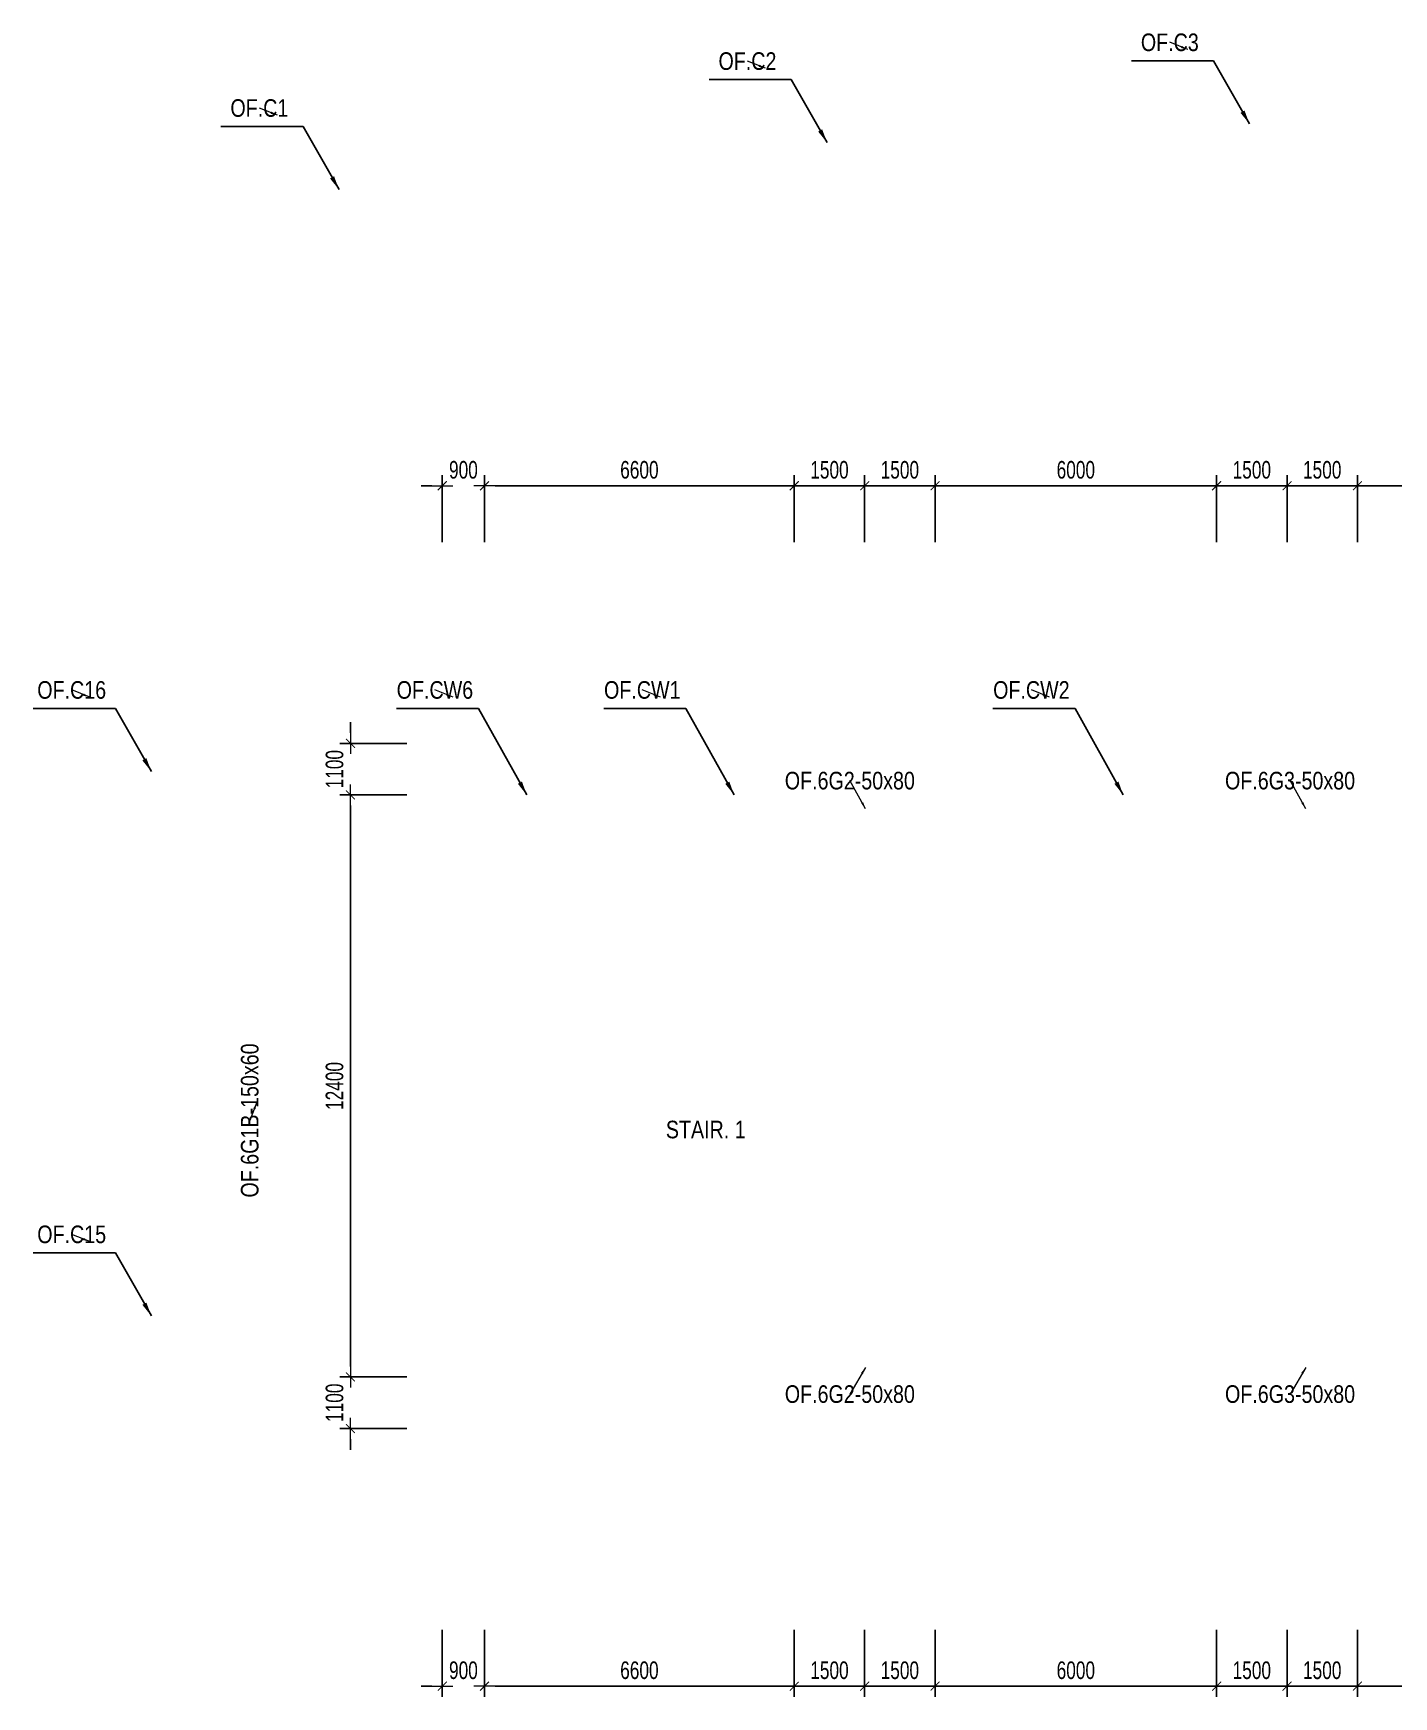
# Model space of a CAD drawing. Header units: millimetres. Extents: x -179076 to 118391, y -18667 to 89921.
# Drawn here: x 27984 to 56974, y 44986 to 80431 of the extents above; entities that cross this region are included whole.
import ezdxf
from ezdxf.enums import TextEntityAlignment as Align

# ---------------------------------------------------------------- set-up
doc = ezdxf.new("R2010")
doc.units = ezdxf.units.MM
doc.layers.get('0').update_dxf_attribs({"lineweight": 20})
doc.layers.get('Defpoints').update_dxf_attribs({"color": 151, "lineweight": 9})
for name, color, linetype, lineweight in [('$0$NDC_S_HATCH MATERIAL', 8, 'Continuous', 13), ('NDC_S_ANNO', 7, 'Continuous', 20), ('NDC_S_DIM', 1, 'Continuous', 15), ('NDC_S_VN TEXT', 7, 'Continuous', 20)]:
    doc.layers.add(name, color=color, linetype=linetype, lineweight=lineweight)
doc.styles.add('ARIAL', font='arial.ttf', dxfattribs={"width": 0.8})
doc.styles.add('NDC_DIM', font='', dxfattribs={"width": 0.75})
doc.styles.get('NDC_DIM').set_extended_font_data('Dotum')
doc.dimstyles.new('NDC_dim_150', dxfattribs={"dimscale": 150, "dimtxt": 2.5, "dimasz": 1.5, "dimexe": 1.5, "dimexo": 2.5, "dimgap": 1, "dimtad": 1, "dimdec": 0, "dimzin": 0, "dimdsep": 46, "dimtxsty": 'NDC_DIM', "dimblk": 'DIMMARK', "dimcen": 0.09, "dimdle": 1.2, "dimclrd": 1, "dimclre": 1, "dimclrt": 3, "dimadec": 0, "dimazin": 0, "dimtfac": 1, "dimtdec": 0, "dimtix": 1, "dimtofl": 0, "dimtmove": 0, "dimatfit": 3, "dimfxl": 8, "dimfxlon": 1, "dimtolj": 1, "dimtzin": 0, "dimarcsym": 0})
doc.dimstyles.new('NDC_dim_iso', dxfattribs={"dimtxt": 2.5, "dimasz": 1, "dimexe": 1.5, "dimexo": 2.5, "dimgap": 1, "dimtad": 1, "dimdec": 0, "dimzin": 0, "dimdsep": 46, "dimtxsty": 'NDC_DIM', "dimblk": 'DIMMARK', "dimcen": 0.09, "dimdle": 1.2, "dimclrd": 1, "dimclre": 1, "dimclrt": 3, "dimadec": 0, "dimazin": 0, "dimtfac": 1, "dimtdec": 0, "dimtix": 1, "dimtofl": 0, "dimtmove": 0, "dimatfit": 3, "dimfxl": 8, "dimfxlon": 1, "dimtolj": 1, "dimtzin": 0, "dimarcsym": 0})

# ---------------------------------------------------------------- blocks, each defined once
blk = doc.blocks.new('DIMMARK')
at = {"layer": 'NDC_S_DIM', "color": 1}
blk.add_line((-1.5, 0), (1, 0), dxfattribs=at)
at = {"layer": 'NDC_S_DIM', "color": 2, "const_width": 0.1}
blk.add_lwpolyline([(-0.42, -0.42), (0.42, 0.42)], dxfattribs=at)
blk = doc.blocks.new('*D226')
at = {"layer": 'Defpoints', "color": 0, "transparency": 16777216}
for p in [(37600, 70789), (36700, 64200), (37600, 64200)]:
    blk.add_point(p, dxfattribs=at)
at = {"layer": 'NDC_S_DIM', "color": 1, "lineweight": -2, "transparency": 16777216}
for p, q in [((36700, 69589), (36700, 71014)), ((37600, 69589), (37600, 71014)), ((36475, 70789), (36250, 70789)), ((37825, 70789), (38050, 70789))]:
    blk.add_line(p, q, dxfattribs=at)
at = {"layer": 'NDC_S_DIM', "color": 1, "lineweight": -2, "transparency": 16777216, "xscale": 225, "yscale": 225, "zscale": 225}
blk.add_blockref('DIMMARK', (36700, 70789), dxfattribs=at)
at = {"layer": 'NDC_S_DIM', "color": 1, "lineweight": -2, "transparency": 16777216, "xscale": 225, "yscale": 225, "zscale": 225, "rotation": 180}
blk.add_blockref('DIMMARK', (37600, 70789), dxfattribs=at)
at = {"layer": 'NDC_S_DIM', "color": 3, "transparency": 16777216, "insert": (37150, 71127), "char_height": 375, "attachment_point": 5, "style": 'NDC_DIM'}
blk.add_mtext('\\A1;900', dxfattribs=at)
blk = doc.blocks.new('*D227')
at = {"layer": 'Defpoints', "color": 0, "transparency": 16777216}
for p in [(44200, 70789), (37600, 64200), (44200, 64200)]:
    blk.add_point(p, dxfattribs=at)
at = {"layer": 'NDC_S_DIM', "color": 1, "lineweight": -2, "transparency": 16777216}
for p, q in [((37600, 69589), (37600, 71014)), ((44200, 69589), (44200, 71014)), ((37825, 70789), (43975, 70789))]:
    blk.add_line(p, q, dxfattribs=at)
at = {"layer": 'NDC_S_DIM', "color": 1, "lineweight": -2, "transparency": 16777216, "xscale": 225, "yscale": 225, "zscale": 225, "rotation": 180}
blk.add_blockref('DIMMARK', (37600, 70789), dxfattribs=at)
at = {"layer": 'NDC_S_DIM', "color": 1, "lineweight": -2, "transparency": 16777216, "xscale": 225, "yscale": 225, "zscale": 225}
blk.add_blockref('DIMMARK', (44200, 70789), dxfattribs=at)
at = {"layer": 'NDC_S_DIM', "color": 3, "transparency": 16777216, "insert": (40900, 71127), "char_height": 375, "attachment_point": 5, "style": 'NDC_DIM'}
blk.add_mtext('\\A1;6600', dxfattribs=at)
blk = doc.blocks.new('*D228')
at = {"layer": 'Defpoints', "color": 0, "transparency": 16777216}
for p in [(45700, 70789), (44200, 64200), (45700, 64200)]:
    blk.add_point(p, dxfattribs=at)
at = {"layer": 'NDC_S_DIM', "color": 1, "lineweight": -2, "transparency": 16777216}
for p, q in [((44200, 69589), (44200, 71014)), ((45700, 69589), (45700, 71014)), ((44425, 70789), (45475, 70789))]:
    blk.add_line(p, q, dxfattribs=at)
at = {"layer": 'NDC_S_DIM', "color": 1, "lineweight": -2, "transparency": 16777216, "xscale": 225, "yscale": 225, "zscale": 225, "rotation": 180}
blk.add_blockref('DIMMARK', (44200, 70789), dxfattribs=at)
at = {"layer": 'NDC_S_DIM', "color": 1, "lineweight": -2, "transparency": 16777216, "xscale": 225, "yscale": 225, "zscale": 225}
blk.add_blockref('DIMMARK', (45700, 70789), dxfattribs=at)
at = {"layer": 'NDC_S_DIM', "color": 3, "transparency": 16777216, "insert": (44950, 71127), "char_height": 375, "attachment_point": 5, "style": 'NDC_DIM'}
blk.add_mtext('\\A1;1500', dxfattribs=at)
blk = doc.blocks.new('*D229')
at = {"layer": 'Defpoints', "color": 0, "transparency": 16777216}
for p in [(47200, 70789), (45700, 64200), (47200, 64200)]:
    blk.add_point(p, dxfattribs=at)
at = {"layer": 'NDC_S_DIM', "color": 1, "lineweight": -2, "transparency": 16777216}
for p, q in [((45700, 69589), (45700, 71014)), ((47200, 69589), (47200, 71014)), ((45925, 70789), (46975, 70789))]:
    blk.add_line(p, q, dxfattribs=at)
at = {"layer": 'NDC_S_DIM', "color": 1, "lineweight": -2, "transparency": 16777216, "xscale": 225, "yscale": 225, "zscale": 225, "rotation": 180}
blk.add_blockref('DIMMARK', (45700, 70789), dxfattribs=at)
at = {"layer": 'NDC_S_DIM', "color": 1, "lineweight": -2, "transparency": 16777216, "xscale": 225, "yscale": 225, "zscale": 225}
blk.add_blockref('DIMMARK', (47200, 70789), dxfattribs=at)
at = {"layer": 'NDC_S_DIM', "color": 3, "transparency": 16777216, "insert": (46450, 71127), "char_height": 375, "attachment_point": 5, "style": 'NDC_DIM'}
blk.add_mtext('\\A1;1500', dxfattribs=at)
blk = doc.blocks.new('*D230')
at = {"layer": 'Defpoints', "color": 0, "transparency": 16777216}
for p in [(53200, 70789), (47200, 64200), (53200, 64200)]:
    blk.add_point(p, dxfattribs=at)
at = {"layer": 'NDC_S_DIM', "color": 1, "lineweight": -2, "transparency": 16777216}
for p, q in [((47200, 69589), (47200, 71014)), ((53200, 69589), (53200, 71014)), ((47425, 70789), (52975, 70789))]:
    blk.add_line(p, q, dxfattribs=at)
at = {"layer": 'NDC_S_DIM', "color": 1, "lineweight": -2, "transparency": 16777216, "xscale": 225, "yscale": 225, "zscale": 225, "rotation": 180}
blk.add_blockref('DIMMARK', (47200, 70789), dxfattribs=at)
at = {"layer": 'NDC_S_DIM', "color": 1, "lineweight": -2, "transparency": 16777216, "xscale": 225, "yscale": 225, "zscale": 225}
blk.add_blockref('DIMMARK', (53200, 70789), dxfattribs=at)
at = {"layer": 'NDC_S_DIM', "color": 3, "transparency": 16777216, "insert": (50200, 71127), "char_height": 375, "attachment_point": 5, "style": 'NDC_DIM'}
blk.add_mtext('\\A1;6000', dxfattribs=at)
blk = doc.blocks.new('*D231')
at = {"layer": 'Defpoints', "color": 0, "transparency": 16777216}
for p in [(54700, 70789), (53200, 64200), (54700, 64200)]:
    blk.add_point(p, dxfattribs=at)
at = {"layer": 'NDC_S_DIM', "color": 1, "lineweight": -2, "transparency": 16777216}
for p, q in [((53200, 69589), (53200, 71014)), ((54700, 69589), (54700, 71014)), ((53425, 70789), (54475, 70789))]:
    blk.add_line(p, q, dxfattribs=at)
at = {"layer": 'NDC_S_DIM', "color": 1, "lineweight": -2, "transparency": 16777216, "xscale": 225, "yscale": 225, "zscale": 225, "rotation": 180}
blk.add_blockref('DIMMARK', (53200, 70789), dxfattribs=at)
at = {"layer": 'NDC_S_DIM', "color": 1, "lineweight": -2, "transparency": 16777216, "xscale": 225, "yscale": 225, "zscale": 225}
blk.add_blockref('DIMMARK', (54700, 70789), dxfattribs=at)
at = {"layer": 'NDC_S_DIM', "color": 3, "transparency": 16777216, "insert": (53950, 71127), "char_height": 375, "attachment_point": 5, "style": 'NDC_DIM'}
blk.add_mtext('\\A1;1500', dxfattribs=at)
blk = doc.blocks.new('*D232')
at = {"layer": 'Defpoints', "color": 0, "transparency": 16777216}
for p in [(62200, 70789), (56200, 64200), (62200, 64200)]:
    blk.add_point(p, dxfattribs=at)
at = {"layer": 'NDC_S_DIM', "color": 1, "lineweight": -2, "transparency": 16777216}
for p, q in [((56200, 69589), (56200, 71014)), ((62200, 69589), (62200, 71014)), ((56425, 70789), (61975, 70789))]:
    blk.add_line(p, q, dxfattribs=at)
at = {"layer": 'NDC_S_DIM', "color": 1, "lineweight": -2, "transparency": 16777216, "xscale": 225, "yscale": 225, "zscale": 225, "rotation": 180}
blk.add_blockref('DIMMARK', (56200, 70789), dxfattribs=at)
at = {"layer": 'NDC_S_DIM', "color": 1, "lineweight": -2, "transparency": 16777216, "xscale": 225, "yscale": 225, "zscale": 225}
blk.add_blockref('DIMMARK', (62200, 70789), dxfattribs=at)
at = {"layer": 'NDC_S_DIM', "color": 3, "transparency": 16777216, "insert": (59200, 71127), "char_height": 375, "attachment_point": 5, "style": 'NDC_DIM'}
blk.add_mtext('\\A1;6000', dxfattribs=at)
blk = doc.blocks.new('*D244')
at = {"layer": 'Defpoints', "color": 0, "transparency": 16777216}
for p in [(56200, 70789), (54700, 64200), (56200, 64200)]:
    blk.add_point(p, dxfattribs=at)
at = {"layer": 'NDC_S_DIM', "color": 1, "lineweight": -2, "transparency": 16777216}
for p, q in [((54700, 69589), (54700, 71014)), ((56200, 69589), (56200, 71014)), ((54925, 70789), (55975, 70789))]:
    blk.add_line(p, q, dxfattribs=at)
at = {"layer": 'NDC_S_DIM', "color": 1, "lineweight": -2, "transparency": 16777216, "xscale": 225, "yscale": 225, "zscale": 225, "rotation": 180}
blk.add_blockref('DIMMARK', (54700, 70789), dxfattribs=at)
at = {"layer": 'NDC_S_DIM', "color": 1, "lineweight": -2, "transparency": 16777216, "xscale": 225, "yscale": 225, "zscale": 225}
blk.add_blockref('DIMMARK', (56200, 70789), dxfattribs=at)
at = {"layer": 'NDC_S_DIM', "color": 3, "transparency": 16777216, "insert": (55450, 71127), "char_height": 375, "attachment_point": 5, "style": 'NDC_DIM'}
blk.add_mtext('\\A1;1500', dxfattribs=at)
blk = doc.blocks.new('*D247')
at = {"layer": 'Defpoints', "color": 0, "transparency": 16777216}
for p in [(36700, 51800), (37600, 51800), (37600, 45211)]:
    blk.add_point(p, dxfattribs=at)
at = {"layer": 'NDC_S_DIM', "color": 1, "lineweight": -2, "transparency": 16777216}
for p, q in [((36700, 46411), (36700, 44986)), ((37600, 46411), (37600, 44986)), ((36475, 45211), (36250, 45211)), ((37825, 45211), (38050, 45211))]:
    blk.add_line(p, q, dxfattribs=at)
at = {"layer": 'NDC_S_DIM', "color": 1, "lineweight": -2, "transparency": 16777216, "xscale": 225, "yscale": 225, "zscale": 225}
blk.add_blockref('DIMMARK', (36700, 45211), dxfattribs=at)
at = {"layer": 'NDC_S_DIM', "color": 1, "lineweight": -2, "transparency": 16777216, "xscale": 225, "yscale": 225, "zscale": 225, "rotation": 180}
blk.add_blockref('DIMMARK', (37600, 45211), dxfattribs=at)
at = {"layer": 'NDC_S_DIM', "color": 3, "transparency": 16777216, "insert": (37150, 45548), "char_height": 375, "attachment_point": 5, "style": 'NDC_DIM'}
blk.add_mtext('\\A1;900', dxfattribs=at)
blk = doc.blocks.new('*D248')
at = {"layer": 'Defpoints', "color": 0, "transparency": 16777216}
for p in [(37600, 51800), (44200, 51800), (44200, 45211)]:
    blk.add_point(p, dxfattribs=at)
at = {"layer": 'NDC_S_DIM', "color": 1, "lineweight": -2, "transparency": 16777216}
for p, q in [((37600, 46411), (37600, 44986)), ((44200, 46411), (44200, 44986)), ((37825, 45211), (43975, 45211))]:
    blk.add_line(p, q, dxfattribs=at)
at = {"layer": 'NDC_S_DIM', "color": 1, "lineweight": -2, "transparency": 16777216, "xscale": 225, "yscale": 225, "zscale": 225, "rotation": 180}
blk.add_blockref('DIMMARK', (37600, 45211), dxfattribs=at)
at = {"layer": 'NDC_S_DIM', "color": 1, "lineweight": -2, "transparency": 16777216, "xscale": 225, "yscale": 225, "zscale": 225}
blk.add_blockref('DIMMARK', (44200, 45211), dxfattribs=at)
at = {"layer": 'NDC_S_DIM', "color": 3, "transparency": 16777216, "insert": (40900, 45548), "char_height": 375, "attachment_point": 5, "style": 'NDC_DIM'}
blk.add_mtext('\\A1;6600', dxfattribs=at)
blk = doc.blocks.new('*D249')
at = {"layer": 'Defpoints', "color": 0, "transparency": 16777216}
for p in [(44200, 51800), (45700, 51800), (45700, 45211)]:
    blk.add_point(p, dxfattribs=at)
at = {"layer": 'NDC_S_DIM', "color": 1, "lineweight": -2, "transparency": 16777216}
for p, q in [((44200, 46411), (44200, 44986)), ((45700, 46411), (45700, 44986)), ((44425, 45211), (45475, 45211))]:
    blk.add_line(p, q, dxfattribs=at)
at = {"layer": 'NDC_S_DIM', "color": 1, "lineweight": -2, "transparency": 16777216, "xscale": 225, "yscale": 225, "zscale": 225, "rotation": 180}
blk.add_blockref('DIMMARK', (44200, 45211), dxfattribs=at)
at = {"layer": 'NDC_S_DIM', "color": 1, "lineweight": -2, "transparency": 16777216, "xscale": 225, "yscale": 225, "zscale": 225}
blk.add_blockref('DIMMARK', (45700, 45211), dxfattribs=at)
at = {"layer": 'NDC_S_DIM', "color": 3, "transparency": 16777216, "insert": (44950, 45548), "char_height": 375, "attachment_point": 5, "style": 'NDC_DIM'}
blk.add_mtext('\\A1;1500', dxfattribs=at)
blk = doc.blocks.new('*D250')
at = {"layer": 'Defpoints', "color": 0, "transparency": 16777216}
for p in [(45700, 51800), (47200, 51800), (47200, 45211)]:
    blk.add_point(p, dxfattribs=at)
at = {"layer": 'NDC_S_DIM', "color": 1, "lineweight": -2, "transparency": 16777216}
for p, q in [((45700, 46411), (45700, 44986)), ((47200, 46411), (47200, 44986)), ((45925, 45211), (46975, 45211))]:
    blk.add_line(p, q, dxfattribs=at)
at = {"layer": 'NDC_S_DIM', "color": 1, "lineweight": -2, "transparency": 16777216, "xscale": 225, "yscale": 225, "zscale": 225, "rotation": 180}
blk.add_blockref('DIMMARK', (45700, 45211), dxfattribs=at)
at = {"layer": 'NDC_S_DIM', "color": 1, "lineweight": -2, "transparency": 16777216, "xscale": 225, "yscale": 225, "zscale": 225}
blk.add_blockref('DIMMARK', (47200, 45211), dxfattribs=at)
at = {"layer": 'NDC_S_DIM', "color": 3, "transparency": 16777216, "insert": (46450, 45548), "char_height": 375, "attachment_point": 5, "style": 'NDC_DIM'}
blk.add_mtext('\\A1;1500', dxfattribs=at)
blk = doc.blocks.new('*D251')
at = {"layer": 'Defpoints', "color": 0, "transparency": 16777216}
for p in [(47200, 51800), (53200, 51800), (53200, 45211)]:
    blk.add_point(p, dxfattribs=at)
at = {"layer": 'NDC_S_DIM', "color": 1, "lineweight": -2, "transparency": 16777216}
for p, q in [((47200, 46411), (47200, 44986)), ((53200, 46411), (53200, 44986)), ((47425, 45211), (52975, 45211))]:
    blk.add_line(p, q, dxfattribs=at)
at = {"layer": 'NDC_S_DIM', "color": 1, "lineweight": -2, "transparency": 16777216, "xscale": 225, "yscale": 225, "zscale": 225, "rotation": 180}
blk.add_blockref('DIMMARK', (47200, 45211), dxfattribs=at)
at = {"layer": 'NDC_S_DIM', "color": 1, "lineweight": -2, "transparency": 16777216, "xscale": 225, "yscale": 225, "zscale": 225}
blk.add_blockref('DIMMARK', (53200, 45211), dxfattribs=at)
at = {"layer": 'NDC_S_DIM', "color": 3, "transparency": 16777216, "insert": (50200, 45548), "char_height": 375, "attachment_point": 5, "style": 'NDC_DIM'}
blk.add_mtext('\\A1;6000', dxfattribs=at)
blk = doc.blocks.new('*D252')
at = {"layer": 'Defpoints', "color": 0, "transparency": 16777216}
for p in [(53200, 51800), (54700, 51800), (54700, 45211)]:
    blk.add_point(p, dxfattribs=at)
at = {"layer": 'NDC_S_DIM', "color": 1, "lineweight": -2, "transparency": 16777216}
for p, q in [((53200, 46411), (53200, 44986)), ((54700, 46411), (54700, 44986)), ((53425, 45211), (54475, 45211))]:
    blk.add_line(p, q, dxfattribs=at)
at = {"layer": 'NDC_S_DIM', "color": 1, "lineweight": -2, "transparency": 16777216, "xscale": 225, "yscale": 225, "zscale": 225, "rotation": 180}
blk.add_blockref('DIMMARK', (53200, 45211), dxfattribs=at)
at = {"layer": 'NDC_S_DIM', "color": 1, "lineweight": -2, "transparency": 16777216, "xscale": 225, "yscale": 225, "zscale": 225}
blk.add_blockref('DIMMARK', (54700, 45211), dxfattribs=at)
at = {"layer": 'NDC_S_DIM', "color": 3, "transparency": 16777216, "insert": (53950, 45548), "char_height": 375, "attachment_point": 5, "style": 'NDC_DIM'}
blk.add_mtext('\\A1;1500', dxfattribs=at)
blk = doc.blocks.new('*D253')
at = {"layer": 'Defpoints', "color": 0, "transparency": 16777216}
for p in [(56200, 51800), (62200, 51800), (62200, 45211)]:
    blk.add_point(p, dxfattribs=at)
at = {"layer": 'NDC_S_DIM', "color": 1, "lineweight": -2, "transparency": 16777216}
for p, q in [((56200, 46411), (56200, 44986)), ((62200, 46411), (62200, 44986)), ((56425, 45211), (61975, 45211))]:
    blk.add_line(p, q, dxfattribs=at)
at = {"layer": 'NDC_S_DIM', "color": 1, "lineweight": -2, "transparency": 16777216, "xscale": 225, "yscale": 225, "zscale": 225, "rotation": 180}
blk.add_blockref('DIMMARK', (56200, 45211), dxfattribs=at)
at = {"layer": 'NDC_S_DIM', "color": 1, "lineweight": -2, "transparency": 16777216, "xscale": 225, "yscale": 225, "zscale": 225}
blk.add_blockref('DIMMARK', (62200, 45211), dxfattribs=at)
at = {"layer": 'NDC_S_DIM', "color": 3, "transparency": 16777216, "insert": (59200, 45548), "char_height": 375, "attachment_point": 5, "style": 'NDC_DIM'}
blk.add_mtext('\\A1;6000', dxfattribs=at)
blk = doc.blocks.new('*D260')
at = {"layer": 'Defpoints', "color": 0, "transparency": 16777216}
for p in [(54700, 51800), (56200, 51800), (56200, 45211)]:
    blk.add_point(p, dxfattribs=at)
at = {"layer": 'NDC_S_DIM', "color": 1, "lineweight": -2, "transparency": 16777216}
for p, q in [((54700, 46411), (54700, 44986)), ((56200, 46411), (56200, 44986)), ((54925, 45211), (55975, 45211))]:
    blk.add_line(p, q, dxfattribs=at)
at = {"layer": 'NDC_S_DIM', "color": 1, "lineweight": -2, "transparency": 16777216, "xscale": 225, "yscale": 225, "zscale": 225, "rotation": 180}
blk.add_blockref('DIMMARK', (54700, 45211), dxfattribs=at)
at = {"layer": 'NDC_S_DIM', "color": 1, "lineweight": -2, "transparency": 16777216, "xscale": 225, "yscale": 225, "zscale": 225}
blk.add_blockref('DIMMARK', (56200, 45211), dxfattribs=at)
at = {"layer": 'NDC_S_DIM', "color": 3, "transparency": 16777216, "insert": (55450, 45548), "char_height": 375, "attachment_point": 5, "style": 'NDC_DIM'}
blk.add_mtext('\\A1;1500', dxfattribs=at)
blk = doc.blocks.new('*D261')
at = {"layer": 'Defpoints', "color": 0, "transparency": 16777216}
for p in [(38500, 65300), (34743, 64200), (38500, 64200)]:
    blk.add_point(p, dxfattribs=at)
at = {"layer": 'NDC_S_DIM', "color": 1, "lineweight": -2, "transparency": 16777216}
for p, q in [((34743, 65525), (34743, 65750)), ((35943, 65300), (34518, 65300)), ((35943, 64200), (34518, 64200)), ((34743, 63975), (34743, 63750))]:
    blk.add_line(p, q, dxfattribs=at)
at = {"layer": 'NDC_S_DIM', "color": 1, "lineweight": -2, "transparency": 16777216, "xscale": 225, "yscale": 225, "zscale": 225}
for p, rotation in [((34743, 65300), 270), ((34743, 64200), 90)]:
    blk.add_blockref('DIMMARK', p, dxfattribs=dict(at, rotation=rotation))
at = {"layer": 'NDC_S_DIM', "color": 3, "transparency": 16777216, "insert": (34405, 64750), "char_height": 375, "attachment_point": 5, "rotation": 90, "style": 'NDC_DIM'}
blk.add_mtext('\\A1;1100', dxfattribs=at)
blk = doc.blocks.new('*D262')
at = {"layer": 'Defpoints', "color": 0, "transparency": 16777216}
for p in [(38500, 64200), (34743, 51800), (38500, 51800)]:
    blk.add_point(p, dxfattribs=at)
at = {"layer": 'NDC_S_DIM', "color": 1, "lineweight": -2, "transparency": 16777216}
for p, q in [((35943, 64200), (34518, 64200)), ((34743, 63975), (34743, 52025)), ((35943, 51800), (34518, 51800))]:
    blk.add_line(p, q, dxfattribs=at)
at = {"layer": 'NDC_S_DIM', "color": 1, "lineweight": -2, "transparency": 16777216, "xscale": 225, "yscale": 225, "zscale": 225}
for p, rotation in [((34743, 64200), 90), ((34743, 51800), 270)]:
    blk.add_blockref('DIMMARK', p, dxfattribs=dict(at, rotation=rotation))
at = {"layer": 'NDC_S_DIM', "color": 3, "transparency": 16777216, "insert": (34405, 58000), "char_height": 375, "attachment_point": 5, "rotation": 90, "style": 'NDC_DIM'}
blk.add_mtext('\\A1;12400', dxfattribs=at)
blk = doc.blocks.new('*D263')
at = {"layer": 'Defpoints', "color": 0, "transparency": 16777216}
for p in [(38500, 51800), (34743, 50700), (38500, 50700)]:
    blk.add_point(p, dxfattribs=at)
at = {"layer": 'NDC_S_DIM', "color": 1, "lineweight": -2, "transparency": 16777216}
for p, q in [((34743, 52025), (34743, 52250)), ((35943, 51800), (34518, 51800)), ((35943, 50700), (34518, 50700)), ((34743, 50475), (34743, 50250))]:
    blk.add_line(p, q, dxfattribs=at)
at = {"layer": 'NDC_S_DIM', "color": 1, "lineweight": -2, "transparency": 16777216, "xscale": 225, "yscale": 225, "zscale": 225}
for p, rotation in [((34743, 51800), 270), ((34743, 50700), 90)]:
    blk.add_blockref('DIMMARK', p, dxfattribs=dict(at, rotation=rotation))
at = {"layer": 'NDC_S_DIM', "color": 3, "transparency": 16777216, "insert": (34405, 51250), "char_height": 375, "attachment_point": 5, "rotation": 90, "style": 'NDC_DIM'}
blk.add_mtext('\\A1;1100', dxfattribs=at)
blk = doc.blocks.new('*U224')
at = {"layer": 'NDC_S_ANNO', "ltscale": 0.8, "style": 'ARIAL', "width": 0.8, "flags": 1}
blk.add_attdef('CHU_THICH', text='', height=2.5, dxfattribs=at).set_placement((0, 0), align=Align.MIDDLE_CENTER)
at = {"layer": 'NDC_S_ANNO', "ltscale": 0.8, "style": 'ARIAL', "width": 0.8}
blk.add_attdef('TEN', text='', height=2.5, dxfattribs=at).set_placement((-2.58, 1.03), align=Align.MIDDLE_CENTER)
at = {"layer": 'Defpoints'}
blk.add_leader([(0, 0), (-2.58, 1.03)], dimstyle='NDC_dim_iso', override={"dimgap": 0.625, "dimtad": 0}, dxfattribs=at)
blk = doc.blocks.new('*U225')
at = {"layer": 'NDC_S_ANNO', "ltscale": 0.8, "style": 'ARIAL', "width": 0.8, "flags": 1}
blk.add_attdef('CHU_THICH', text='', height=2.5, dxfattribs=at).set_placement((0, 0), align=Align.MIDDLE_CENTER)
at = {"layer": 'NDC_S_ANNO', "ltscale": 0.8, "style": 'ARIAL', "width": 0.8}
blk.add_attdef('TEN', text='', height=2.5, dxfattribs=at).set_placement((-2.58, 1.03), align=Align.MIDDLE_CENTER)
at = {"layer": 'Defpoints'}
blk.add_leader([(0, 0), (-2.58, 1.03)], dimstyle='NDC_dim_iso', override={"dimgap": 0.625, "dimtad": 0}, dxfattribs=at)
blk = doc.blocks.new('*U214')
at = {"layer": 'NDC_S_ANNO', "ltscale": 0.8, "style": 'ARIAL', "width": 0.8, "flags": 1}
blk.add_attdef('CHU_THICH', text='', height=2.5, dxfattribs=at).set_placement((0, 0), align=Align.MIDDLE_CENTER)
at = {"layer": 'NDC_S_ANNO', "ltscale": 0.8, "style": 'ARIAL', "width": 0.8}
blk.add_attdef('TEN', text='', height=2.5, dxfattribs=at).set_placement((-2.58, 1.03), align=Align.MIDDLE_CENTER)
at = {"layer": 'Defpoints'}
blk.add_leader([(0, 0), (-2.58, 1.03)], dimstyle='NDC_dim_iso', override={"dimgap": 0.625, "dimtad": 0}, dxfattribs=at)
blk = doc.blocks.new('*U215')
at = {"layer": 'NDC_S_ANNO', "ltscale": 0.8, "style": 'ARIAL', "width": 0.8, "flags": 1}
blk.add_attdef('CHU_THICH', text='', height=2.5, dxfattribs=at).set_placement((0, 0), align=Align.MIDDLE_CENTER)
at = {"layer": 'NDC_S_ANNO', "ltscale": 0.8, "style": 'ARIAL', "width": 0.8}
blk.add_attdef('TEN', text='', height=2.5, dxfattribs=at).set_placement((-2.58, 1.03), align=Align.MIDDLE_CENTER)
at = {"layer": 'Defpoints'}
blk.add_leader([(0, 0), (-2.58, 1.03)], dimstyle='NDC_dim_iso', override={"dimgap": 0.625, "dimtad": 0}, dxfattribs=at)
blk = doc.blocks.new('*U213')
at = {"layer": 'NDC_S_ANNO', "ltscale": 0.8, "style": 'ARIAL', "width": 0.8, "flags": 1}
blk.add_attdef('CHU_THICH', text='', height=2.5, dxfattribs=at).set_placement((0, 0), align=Align.MIDDLE_CENTER)
at = {"layer": 'NDC_S_ANNO', "ltscale": 0.8, "style": 'ARIAL', "width": 0.8}
blk.add_attdef('TEN', text='', height=2.5, dxfattribs=at).set_placement((-2.58, 1.03), align=Align.MIDDLE_CENTER)
at = {"layer": 'Defpoints'}
blk.add_leader([(0, 0), (-2.58, 1.03)], dimstyle='NDC_dim_iso', override={"dimgap": 0.625, "dimtad": 0}, dxfattribs=at)
blk = doc.blocks.new('*U210')
at = {"layer": 'NDC_S_ANNO', "ltscale": 0.8, "style": 'ARIAL', "width": 0.8, "flags": 1}
blk.add_attdef('CHU_THICH', text='', height=2.5, dxfattribs=at).set_placement((0, 0), align=Align.MIDDLE_CENTER)
at = {"layer": 'NDC_S_ANNO', "ltscale": 0.8, "style": 'ARIAL', "width": 0.8}
blk.add_attdef('TEN', text='', height=2.5, dxfattribs=at).set_placement((-2.58, 1.03), align=Align.MIDDLE_CENTER)
at = {"layer": 'Defpoints'}
blk.add_leader([(0, 0), (-2.58, 1.03)], dimstyle='NDC_dim_iso', override={"dimgap": 0.625, "dimtad": 0}, dxfattribs=at)
blk = doc.blocks.new('*U275')
at = {"layer": 'NDC_S_ANNO', "ltscale": 0.8, "style": 'ARIAL', "width": 0.8}
blk.add_attdef('TEN', text='', height=2.5, dxfattribs=at).set_placement((-2.24, 4.02), align=Align.MIDDLE_CENTER)
at = {"layer": 'NDC_S_ANNO', "ltscale": 0.8, "style": 'ARIAL', "width": 0.8, "flags": 1}
blk.add_attdef('CHU_THICH', text='', height=2.5, dxfattribs=at).set_placement((0, 0), align=Align.MIDDLE_CENTER)
at = {"layer": 'Defpoints'}
blk.add_leader([(0, 0), (-2.24, 4.02)], dimstyle='NDC_dim_iso', override={"dimgap": 0.625, "dimtad": 0}, dxfattribs=at)
blk = doc.blocks.new('*U277')
at = {"layer": 'NDC_S_ANNO', "ltscale": 0.8, "style": 'ARIAL', "width": 0.8, "flags": 1}
blk.add_attdef('CHU_THICH', text='', height=2.5, dxfattribs=at).set_placement((0, 0), align=Align.MIDDLE_CENTER)
at = {"layer": 'NDC_S_ANNO', "ltscale": 0.8, "style": 'ARIAL', "width": 0.8}
blk.add_attdef('TEN', text='', height=2.5, dxfattribs=at).set_placement((-2.24, -3.79), align=Align.MIDDLE_CENTER)
at = {"layer": 'Defpoints'}
blk.add_leader([(0, 0), (-2.24, -3.79)], dimstyle='NDC_dim_iso', override={"dimgap": 0.625, "dimtad": 0}, dxfattribs=at)
blk = doc.blocks.new('*U270')
at = {"layer": 'NDC_S_ANNO', "ltscale": 0.8, "style": 'ARIAL', "width": 0.8}
blk.add_attdef('TEN', text='', height=2.5, dxfattribs=at).set_placement((-2.24, 4.02), align=Align.MIDDLE_CENTER)
at = {"layer": 'NDC_S_ANNO', "ltscale": 0.8, "style": 'ARIAL', "width": 0.8, "flags": 1}
blk.add_attdef('CHU_THICH', text='', height=2.5, dxfattribs=at).set_placement((0, 0), align=Align.MIDDLE_CENTER)
at = {"layer": 'Defpoints'}
blk.add_leader([(0, 0), (-2.24, 4.02)], dimstyle='NDC_dim_iso', override={"dimgap": 0.625, "dimtad": 0}, dxfattribs=at)
blk = doc.blocks.new('*U271')
at = {"layer": 'NDC_S_ANNO', "ltscale": 0.8, "style": 'ARIAL', "width": 0.8, "flags": 1}
blk.add_attdef('CHU_THICH', text='', height=2.5, dxfattribs=at).set_placement((0, 0), align=Align.MIDDLE_CENTER)
at = {"layer": 'NDC_S_ANNO', "ltscale": 0.8, "style": 'ARIAL', "width": 0.8}
blk.add_attdef('TEN', text='', height=2.5, dxfattribs=at).set_placement((-2.24, -3.79), align=Align.MIDDLE_CENTER)
at = {"layer": 'Defpoints'}
blk.add_leader([(0, 0), (-2.24, -3.79)], dimstyle='NDC_dim_iso', override={"dimgap": 0.625, "dimtad": 0}, dxfattribs=at)

msp = doc.modelspace()

# ---------------------------------------------------------------- hatches: boundary and pattern name
at = {"layer": '$0$NDC_S_HATCH MATERIAL'}
h = msp.add_hatch(dxfattribs=at)
h.set_pattern_fill('HEX', color=256, scale=1000)
h.paths.add_polyline_path([(45700, 63700), (44450, 63700), (43900, 63700), (43900, 53650), (43900, 52300), (44450, 52300), (45700, 52300)])

# ---------------------------------------------------------------- block references
at = {"layer": 'NDC_S_VN TEXT', "xscale": 150, "yscale": 150, "zscale": 150}
for name, p, values in [('*U215', (52589.6, 80083.8), {'TEN': 'OF.C3'}), ('*U214', (43589.6, 79683.8), {'TEN': 'OF.C2'}), ('*U225', (33188.8, 78683.8), {'TEN': 'OF.C1'}), ('*U224', (29189.6, 66283.8), {'TEN': 'OF.C16'}), ('*U210', (36929.4, 66283.8), {'TEN': 'OF.CW6'}), ('*U210', (41348.3, 66283.8), {'TEN': 'OF.CW1'}), ('*U210', (49639.8, 66283.8), {'TEN': 'OF.CW2'}), ('*U270', (45720.1, 63903.4), {'TEN': 'OF.6G2-50x80'}), ('*U275', (55100.7, 63903.4), {'TEN': 'OF.6G3-50x80'}), ('*U213', (29189.6, 54683.8), {'TEN': 'OF.C15'}), ('*U271', (45720.1, 52003.4), {'TEN': 'OF.6G2-50x80'}), ('*U277', (55100.7, 52003.4), {'TEN': 'OF.6G3-50x80'})]:
    msp.add_blockref(name, p, dxfattribs=at).add_auto_attribs(values)
at = {"layer": 'NDC_S_VN TEXT', "xscale": 150, "yscale": 150, "zscale": 150, "rotation": 90}
msp.add_blockref('*U210', (32750.2, 57651.3), dxfattribs=at).add_auto_attribs({'TEN': 'OF.6G1B-150x60'})

# ---------------------------------------------------------------- texts
at = {"layer": 'NDC_S_ANNO', "style": 'ARIAL', "width": 0.8}
msp.add_text('STAIR. 1', height=375, rotation=0.04053, dxfattribs=at).set_placement((42313.5, 57072.2), align=Align.MIDDLE_CENTER)

# ---------------------------------------------------------------- dimensions: what is measured, and where the dimension line sits
at = {"layer": 'NDC_S_DIM'}
for base, p1, p2, picture, middle in [((37600, 70789.3), (36700, 64200), (37600, 64200), '*D226', (37150, 71127)), ((37600, 45210.7), (36700, 51800), (37600, 51800), '*D247', (37150, 45548.5))]:
    dim = msp.add_linear_dim(base=base, p1=p1, p2=p2, dimstyle='NDC_dim_150', dxfattribs=at)
    dim.commit()
    dim.dimension.update_dxf_attribs({"geometry": picture, "text_midpoint": middle})
for base, p1, p2, picture, middle in [((44200, 70789.3), (37600, 64200), (44200, 64200), '*D227', (40900, 71127)), ((45700, 70789.3), (44200, 64200), (45700, 64200), '*D228', (44950, 71127)), ((47200, 70789.3), (45700, 64200), (47200, 64200), '*D229', (46450, 71127)), ((53200, 70789.3), (47200, 64200), (53200, 64200), '*D230', (50200, 71127)), ((54700, 70789.3), (53200, 64200), (54700, 64200), '*D231', (53950, 71127)), ((56200, 70789.3), (54700, 64200), (56200, 64200), '*D244', (55450, 71127)), ((62200, 70789.3), (56200, 64200), (62200, 64200), '*D232', (59200, 71127)), ((44200, 45210.7), (37600, 51800), (44200, 51800), '*D248', (40900, 45548.5)), ((45700, 45210.7), (44200, 51800), (45700, 51800), '*D249', (44950, 45548.5)), ((47200, 45210.7), (45700, 51800), (47200, 51800), '*D250', (46450, 45548.5)), ((53200, 45210.7), (47200, 51800), (53200, 51800), '*D251', (50200, 45548.5)), ((54700, 45210.7), (53200, 51800), (54700, 51800), '*D252', (53950, 45548.5)), ((56200, 45210.7), (54700, 51800), (56200, 51800), '*D260', (55450, 45548.5)), ((62200, 45210.7), (56200, 51800), (62200, 51800), '*D253', (59200, 45548.5))]:
    dim = msp.add_linear_dim(base=base, p1=p1, p2=p2, dimstyle='NDC_dim_150', override={"dimtmove": 1}, dxfattribs=at)
    dim.commit()
    dim.dimension.update_dxf_attribs({"geometry": picture, "text_midpoint": middle})
dim = msp.add_linear_dim(base=(34743.2, 64200), p1=(38500, 65300), p2=(38500, 64200), angle=90, dimstyle='NDC_dim_150', dxfattribs=at)
dim.commit()
dim.dimension.update_dxf_attribs({"geometry": '*D261', "text_midpoint": (34405.5, 64750)})
for base, p1, p2, picture, middle in [((34743.2, 51800), (38500, 64200), (38500, 51800), '*D262', (34405.5, 58000)), ((34743.2, 50700), (38500, 51800), (38500, 50700), '*D263', (34405.5, 51250))]:
    dim = msp.add_linear_dim(base=base, p1=p1, p2=p2, angle=90, dimstyle='NDC_dim_150', override={"dimtmove": 1}, dxfattribs=at)
    dim.commit()
    dim.dimension.update_dxf_attribs({"geometry": picture, "text_midpoint": middle})

# ---------------------------------------------------------------- leaders
for points in [[(53900, 78500), (53133.5, 79844.9), (51383.9, 79844.9)], [(44900, 78100), (44133.5, 79444.9), (42383.9, 79444.9)], [(34499.2, 77100), (33732.7, 78444.9), (31983.1, 78444.9)], [(30500, 64700), (29733.5, 66044.9), (27983.9, 66044.9)], [(38500, 64200), (37473.4, 66044.9), (35723.7, 66044.9)], [(42918.9, 64200), (41892.3, 66044.9), (40142.6, 66044.9)], [(51210.4, 64200), (50183.8, 66044.9), (48434.1, 66044.9)], [(30500, 53100), (29733.5, 54444.9), (27983.9, 54444.9)]]:
    msp.add_leader(points, dimstyle='NDC_dim_150', override={"dimasz": 2, "dimgap": 1, "dimtad": 0})

doc.saveas('drawing.dxf')
